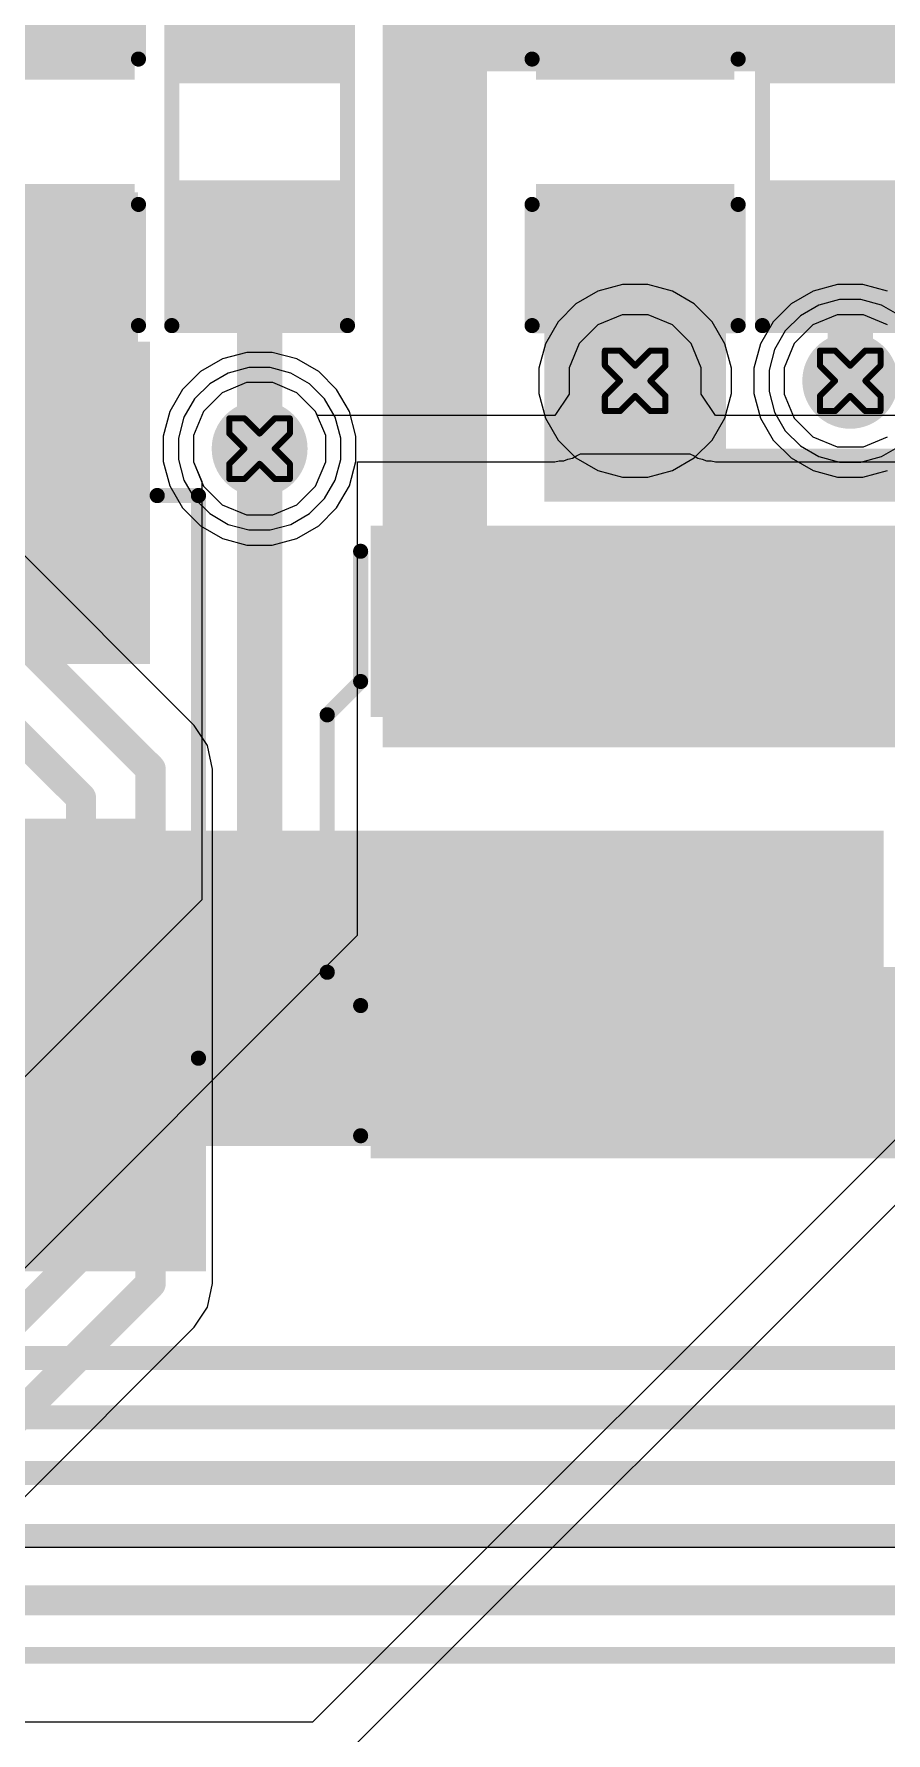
# Model space of a CAD drawing. Header units: inches. Extents: x 0 to 5379, y 0 to 5429.
# Drawn here: x 240.56 to 247.7, y 109.7 to 123.95 of the extents above; entities that cross this region are included whole.
import ezdxf

# ---------------------------------------------------------------- set-up
doc = ezdxf.new("R2010")
doc.units = ezdxf.units.IN
for name, color, linetype in [('Bottom Layer', 5, 'Continuous'), ('Bottom Solder', 6, 'Continuous'), ('Drill Drawing', 1, 'Continuous'), ('GND01', 16, 'Continuous'), ('GND02', 76, 'Continuous'), ('PWR', 156, 'Continuous'), ('SIG 01', 90, 'Continuous'), ('Top Layer', 1, 'Continuous'), ('Top Overlay', 2, 'Continuous'), ('Top Paste', 8, 'Continuous'), ('Top Solder', 216, 'Continuous'), ('Via Holes', 16, 'Continuous')]:
    doc.layers.add(name, color=color, linetype=linetype)

# ---------------------------------------------------------------- blocks, each defined once
blk = doc.blocks.new('R___0805_404')
at = {"layer": 'Top Layer'}
for points in [[(-1.524, 0.635), (-0.508, 0.635), (-0.508, -0.635), (-1.524, -0.635)], [(0.508, 0.635), (1.524, 0.635), (1.524, -0.635), (0.508, -0.635)]]:
    blk.add_hatch(color=1, dxfattribs=at).paths.add_polyline_path(points)
at = {"layer": 'Top Paste'}
for points in [[(-1.524, 0.635), (-0.508, 0.635), (-0.508, -0.635), (-1.524, -0.635)], [(0.508, 0.635), (1.524, 0.635), (1.524, -0.635), (0.508, -0.635)]]:
    blk.add_hatch(color=8, dxfattribs=at).paths.add_polyline_path(points)
at = {"layer": 'Top Solder'}
for points in [[(-1.6256, 0.7366), (-0.4064, 0.7366), (-0.4064, -0.7366), (-1.6256, -0.7366)], [(0.4064, 0.7366), (1.6256, 0.7366), (1.6256, -0.7366), (0.4064, -0.7366)]]:
    blk.add_hatch(color=216, dxfattribs=at).paths.add_polyline_path(points)
at = {"layer": 'Top Overlay'}
for points in [[(-1.6256, -0.7366, 0.127, 0.127, 0), (-1.6256, 0.7366, 0.127, 0.127, 0)], [(1.6256, 0.7366, 0.127, 0.127, 0), (-1.6256, 0.7366, 0.127, 0.127, 0)], [(1.6256, -0.7366, 0.127, 0.127, 0), (1.6256, 0.7366, 0.127, 0.127, 0)], [(1.6256, -0.7366, 0.127, 0.127, 0), (-1.6256, -0.7366, 0.127, 0.127, 0)]]:
    blk.add_lwpolyline(points, format="xyseb", dxfattribs=at)
for points in [[(-1.65735, 0.7366, 0.0635, 0.0635, 1), (-1.59385, 0.7366, 0.0635, 0.0635, 1)], [(-1.65735, 0.7366, 0.0635, 0.0635, 1), (-1.59385, 0.7366, 0.0635, 0.0635, 1)], [(1.59385, 0.7366, 0.0635, 0.0635, 1), (1.65735, 0.7366, 0.0635, 0.0635, 1)], [(1.59385, 0.7366, 0.0635, 0.0635, 1), (1.65735, 0.7366, 0.0635, 0.0635, 1)], [(-1.65735, -0.7366, 0.0635, 0.0635, 1), (-1.59385, -0.7366, 0.0635, 0.0635, 1)], [(-1.65735, -0.7366, 0.0635, 0.0635, 1), (-1.59385, -0.7366, 0.0635, 0.0635, 1)], [(1.59385, -0.7366, 0.0635, 0.0635, 1), (1.65735, -0.7366, 0.0635, 0.0635, 1)], [(1.59385, -0.7366, 0.0635, 0.0635, 1), (1.65735, -0.7366, 0.0635, 0.0635, 1)]]:
    blk.add_lwpolyline(points, format="xyseb", close=True, dxfattribs=at)
blk = doc.blocks.new('R___0805_467')
at = {"layer": 'Top Layer'}
for points in [[(-1.524, 0.635), (-0.508, 0.635), (-0.508, -0.635), (-1.524, -0.635)], [(0.508, 0.635), (1.524, 0.635), (1.524, -0.635), (0.508, -0.635)]]:
    blk.add_hatch(color=1, dxfattribs=at).paths.add_polyline_path(points)
at = {"layer": 'Top Paste'}
for points in [[(-1.524, 0.635), (-0.508, 0.635), (-0.508, -0.635), (-1.524, -0.635)], [(0.508, 0.635), (1.524, 0.635), (1.524, -0.635), (0.508, -0.635)]]:
    blk.add_hatch(color=8, dxfattribs=at).paths.add_polyline_path(points)
at = {"layer": 'Top Solder'}
for points in [[(-1.6256, 0.7366), (-0.4064, 0.7366), (-0.4064, -0.7366), (-1.6256, -0.7366)], [(0.4064, 0.7366), (1.6256, 0.7366), (1.6256, -0.7366), (0.4064, -0.7366)]]:
    blk.add_hatch(color=216, dxfattribs=at).paths.add_polyline_path(points)
at = {"layer": 'Top Overlay'}
for points in [[(-1.6256, -0.7366, 0.127, 0.127, 0), (-1.6256, 0.7366, 0.127, 0.127, 0)], [(1.6256, 0.7366, 0.127, 0.127, 0), (-1.6256, 0.7366, 0.127, 0.127, 0)], [(1.6256, -0.7366, 0.127, 0.127, 0), (1.6256, 0.7366, 0.127, 0.127, 0)], [(1.6256, -0.7366, 0.127, 0.127, 0), (-1.6256, -0.7366, 0.127, 0.127, 0)]]:
    blk.add_lwpolyline(points, format="xyseb", dxfattribs=at)
for points in [[(-1.65735, 0.7366, 0.0635, 0.0635, 1), (-1.59385, 0.7366, 0.0635, 0.0635, 1)], [(-1.65735, 0.7366, 0.0635, 0.0635, 1), (-1.59385, 0.7366, 0.0635, 0.0635, 1)], [(1.59385, 0.7366, 0.0635, 0.0635, 1), (1.65735, 0.7366, 0.0635, 0.0635, 1)], [(1.59385, 0.7366, 0.0635, 0.0635, 1), (1.65735, 0.7366, 0.0635, 0.0635, 1)], [(-1.65735, -0.7366, 0.0635, 0.0635, 1), (-1.59385, -0.7366, 0.0635, 0.0635, 1)], [(-1.65735, -0.7366, 0.0635, 0.0635, 1), (-1.59385, -0.7366, 0.0635, 0.0635, 1)], [(1.59385, -0.7366, 0.0635, 0.0635, 1), (1.65735, -0.7366, 0.0635, 0.0635, 1)], [(1.59385, -0.7366, 0.0635, 0.0635, 1), (1.65735, -0.7366, 0.0635, 0.0635, 1)]]:
    blk.add_lwpolyline(points, format="xyseb", close=True, dxfattribs=at)
blk = doc.blocks.new('FNR5040S180MT_788')
at = {"layer": 'Top Layer'}
for points in [[(-2.55, 2.049), (-1.15, 2.049), (-1.15, -2.151), (-2.55, -2.151)], [(1.15, 2.049), (2.55, 2.049), (2.55, -2.151), (1.15, -2.151)]]:
    blk.add_hatch(color=1, dxfattribs=at).paths.add_polyline_path(points)
at = {"layer": 'Top Paste'}
for points in [[(-2.55, 2.049), (-1.15, 2.049), (-1.15, -2.151), (-2.55, -2.151)], [(1.15, 2.049), (2.55, 2.049), (2.55, -2.151), (1.15, -2.151)]]:
    blk.add_hatch(color=8, dxfattribs=at).paths.add_polyline_path(points)
at = {"layer": 'Top Solder'}
for points in [[(-2.652, 2.151), (-1.048, 2.151), (-1.048, -2.252), (-2.652, -2.252)], [(1.048, 2.151), (2.652, 2.151), (2.652, -2.252), (1.048, -2.252)]]:
    blk.add_hatch(color=216, dxfattribs=at).paths.add_polyline_path(points)
at = {"layer": 'Top Overlay'}
for points in [[(-1.092, 2.515, 0.127, 0.127, 0), (-1.372, 2.235, 0.127, 0.127, 0)], [(-1.092, 2.515, 0.127, 0.127, 0), (1.067, 2.515, 0.127, 0.127, 0)], [(1.067, 2.515, 0.127, 0.127, 0), (1.346, 2.235, 0.127, 0.127, 0)], [(-2.464, 2.235, 0.127, 0.127, 0), (-1.372, 2.235, 0.127, 0.127, 0)], [(1.346, 2.235, 0.127, 0.127, 0), (2.438, 2.235, 0.127, 0.127, 0)], [(-2.464, -2.337, 0.127, 0.127, 0), (-1.372, -2.337, 0.127, 0.127, 0)], [(-1.372, -2.337, 0.127, 0.127, 0), (-1.092, -2.616, 0.127, 0.127, 0)], [(1.346, -2.337, 0.127, 0.127, 0), (1.067, -2.616, 0.127, 0.127, 0)], [(1.346, -2.337, 0.127, 0.127, 0), (2.438, -2.337, 0.127, 0.127, 0)], [(-1.092, -2.616, 0.127, 0.127, 0), (1.067, -2.616, 0.127, 0.127, 0)]]:
    blk.add_lwpolyline(points, format="xyseb", dxfattribs=at)
for points in [[(-1.124, 2.515, 0.0635, 0.0635, 1), (-1.06, 2.515, 0.0635, 0.0635, 1)], [(-1.124, 2.515, 0.0635, 0.0635, 1), (-1.06, 2.515, 0.0635, 0.0635, 1)], [(1.035, 2.515, 0.0635, 0.0635, 1), (1.099, 2.515, 0.0635, 0.0635, 1)], [(1.035, 2.515, 0.0635, 0.0635, 1), (1.099, 2.515, 0.0635, 0.0635, 1)], [(-2.495, 2.235, 0.0635, 0.0635, 1), (-2.432, 2.235, 0.0635, 0.0635, 1)], [(-1.403, 2.235, 0.0635, 0.0635, 1), (-1.34, 2.235, 0.0635, 0.0635, 1)], [(-1.403, 2.235, 0.0635, 0.0635, 1), (-1.34, 2.235, 0.0635, 0.0635, 1)], [(1.315, 2.235, 0.0635, 0.0635, 1), (1.378, 2.235, 0.0635, 0.0635, 1)], [(1.315, 2.235, 0.0635, 0.0635, 1), (1.378, 2.235, 0.0635, 0.0635, 1)], [(2.407, 2.235, 0.0635, 0.0635, 1), (2.47, 2.235, 0.0635, 0.0635, 1)], [(-2.495, -2.337, 0.0635, 0.0635, 1), (-2.432, -2.337, 0.0635, 0.0635, 1)], [(-1.403, -2.337, 0.0635, 0.0635, 1), (-1.34, -2.337, 0.0635, 0.0635, 1)], [(-1.403, -2.337, 0.0635, 0.0635, 1), (-1.34, -2.337, 0.0635, 0.0635, 1)], [(1.315, -2.337, 0.0635, 0.0635, 1), (1.378, -2.337, 0.0635, 0.0635, 1)], [(1.315, -2.337, 0.0635, 0.0635, 1), (1.378, -2.337, 0.0635, 0.0635, 1)], [(2.407, -2.337, 0.0635, 0.0635, 1), (2.47, -2.337, 0.0635, 0.0635, 1)], [(-1.124, -2.616, 0.0635, 0.0635, 1), (-1.06, -2.616, 0.0635, 0.0635, 1)], [(-1.124, -2.616, 0.0635, 0.0635, 1), (-1.06, -2.616, 0.0635, 0.0635, 1)], [(1.035, -2.616, 0.0635, 0.0635, 1), (1.099, -2.616, 0.0635, 0.0635, 1)], [(1.035, -2.616, 0.0635, 0.0635, 1), (1.099, -2.616, 0.0635, 0.0635, 1)]]:
    blk.add_lwpolyline(points, format="xyseb", close=True, dxfattribs=at)
blk = doc.blocks.new('SMA_876')
at = {"layer": 'Top Layer'}
for points in [[(-3.25, 0.85), (-0.75, 0.85), (-0.75, -0.85), (-3.25, -0.85)], [(0.75, 0.85), (3.25, 0.85), (3.25, -0.85), (0.75, -0.85)]]:
    blk.add_hatch(color=1, dxfattribs=at).paths.add_polyline_path(points)
at = {"layer": 'Top Overlay'}
for points in [[(-4.445, -1.422), (-3.278, -1.422), (-3.278, 1.422), (-4.445, 1.422)], [(-3.3, 0.924), (-2.596, 0.924), (-2.596, 1.422), (-3.3, 1.422)], [(-3.3, -1.422), (-2.596, -1.422), (-2.596, -0.924), (-3.3, -0.924)]]:
    blk.add_hatch(color=2, dxfattribs=at).paths.add_polyline_path(points)
at = {"layer": 'Top Paste'}
for points in [[(-3.25, 0.85), (-0.75, 0.85), (-0.75, -0.85), (-3.25, -0.85)], [(0.75, 0.85), (3.25, 0.85), (3.25, -0.85), (0.75, -0.85)]]:
    blk.add_hatch(color=8, dxfattribs=at).paths.add_polyline_path(points)
at = {"layer": 'Top Solder'}
for points in [[(-3.352, 0.952), (-0.648, 0.952), (-0.648, -0.952), (-3.352, -0.952)], [(0.648, 0.952), (3.352, 0.952), (3.352, -0.952), (0.648, -0.952)]]:
    blk.add_hatch(color=216, dxfattribs=at).paths.add_polyline_path(points)
at = {"layer": 'Top Overlay'}
for points in [[(-2.658, 1.358, 0.127, 0.127, 0), (2.061, 1.358, 0.127, 0.127, 0)], [(2.061, 1.358, 0.127, 0.127, 0), (2.061, 1.012, 0.127, 0.127, 0)], [(2.061, -1.012, 0.127, 0.127, 0), (2.061, -1.358, 0.127, 0.127, 0)], [(-2.658, -1.358, 0.127, 0.127, 0), (2.061, -1.358, 0.127, 0.127, 0)]]:
    blk.add_lwpolyline(points, format="xyseb", dxfattribs=at)
for points in [[(-2.69, 1.358, 0.0635, 0.0635, 1), (-2.626, 1.358, 0.0635, 0.0635, 1)], [(2.029, 1.358, 0.0635, 0.0635, 1), (2.093, 1.358, 0.0635, 0.0635, 1)], [(2.029, 1.358, 0.0635, 0.0635, 1), (2.093, 1.358, 0.0635, 0.0635, 1)], [(2.029, 1.012, 0.0635, 0.0635, 1), (2.093, 1.012, 0.0635, 0.0635, 1)], [(2.029, -1.012, 0.0635, 0.0635, 1), (2.093, -1.012, 0.0635, 0.0635, 1)], [(-2.69, -1.358, 0.0635, 0.0635, 1), (-2.626, -1.358, 0.0635, 0.0635, 1)], [(2.029, -1.358, 0.0635, 0.0635, 1), (2.093, -1.358, 0.0635, 0.0635, 1)], [(2.029, -1.358, 0.0635, 0.0635, 1), (2.093, -1.358, 0.0635, 0.0635, 1)]]:
    blk.add_lwpolyline(points, format="xyseb", close=True, dxfattribs=at)
blk = doc.blocks.new('C___0805_997')
at = {"layer": 'Top Layer'}
for points in [[(-1.524, 0.762), (-0.508, 0.762), (-0.508, -0.762), (-1.524, -0.762)], [(0.508, 0.762), (1.524, 0.762), (1.524, -0.762), (0.508, -0.762)]]:
    blk.add_hatch(color=1, dxfattribs=at).paths.add_polyline_path(points)
at = {"layer": 'Top Paste'}
for points in [[(-1.524, 0.762), (-0.508, 0.762), (-0.508, -0.762), (-1.524, -0.762)], [(0.508, 0.762), (1.524, 0.762), (1.524, -0.762), (0.508, -0.762)]]:
    blk.add_hatch(color=8, dxfattribs=at).paths.add_polyline_path(points)
at = {"layer": 'Top Solder'}
for points in [[(-1.594, 0.832), (-0.438, 0.832), (-0.438, -0.832), (-1.594, -0.832)], [(0.438, 0.832), (1.594, 0.832), (1.594, -0.832), (0.438, -0.832)]]:
    blk.add_hatch(color=216, dxfattribs=at).paths.add_polyline_path(points)
at = {"layer": 'Top Overlay'}
for points in [[(-1.626, 0.864, 0.127, 0.127, 0), (-0.61, 0.864, 0.127, 0.127, 0)], [(-1.626, 0.864, 0.127, 0.127, 0), (-1.626, -0.864, 0.127, 0.127, 0)], [(0.61, 0.864, 0.127, 0.127, 0), (1.626, 0.864, 0.127, 0.127, 0)], [(1.626, 0.864, 0.127, 0.127, 0), (1.626, -0.864, 0.127, 0.127, 0)], [(-1.626, -0.864, 0.127, 0.127, 0), (-0.61, -0.864, 0.127, 0.127, 0)], [(0.61, -0.864, 0.127, 0.127, 0), (1.626, -0.864, 0.127, 0.127, 0)]]:
    blk.add_lwpolyline(points, format="xyseb", dxfattribs=at)
for points in [[(-1.657, 0.864, 0.0635, 0.0635, 1), (-1.594, 0.864, 0.0635, 0.0635, 1)], [(-1.657, 0.864, 0.0635, 0.0635, 1), (-1.594, 0.864, 0.0635, 0.0635, 1)], [(-0.641, 0.864, 0.0635, 0.0635, 1), (-0.578, 0.864, 0.0635, 0.0635, 1)], [(0.578, 0.864, 0.0635, 0.0635, 1), (0.641, 0.864, 0.0635, 0.0635, 1)], [(1.594, 0.864, 0.0635, 0.0635, 1), (1.657, 0.864, 0.0635, 0.0635, 1)], [(1.594, 0.864, 0.0635, 0.0635, 1), (1.657, 0.864, 0.0635, 0.0635, 1)], [(-1.657, -0.864, 0.0635, 0.0635, 1), (-1.594, -0.864, 0.0635, 0.0635, 1)], [(-1.657, -0.864, 0.0635, 0.0635, 1), (-1.594, -0.864, 0.0635, 0.0635, 1)], [(-0.641, -0.864, 0.0635, 0.0635, 1), (-0.578, -0.864, 0.0635, 0.0635, 1)], [(0.578, -0.864, 0.0635, 0.0635, 1), (0.641, -0.864, 0.0635, 0.0635, 1)], [(1.594, -0.864, 0.0635, 0.0635, 1), (1.657, -0.864, 0.0635, 0.0635, 1)], [(1.594, -0.864, 0.0635, 0.0635, 1), (1.657, -0.864, 0.0635, 0.0635, 1)]]:
    blk.add_lwpolyline(points, format="xyseb", close=True, dxfattribs=at)
blk = doc.blocks.new('C___0805_998')
at = {"layer": 'Top Layer'}
for points in [[(-1.524, 0.762), (-0.508, 0.762), (-0.508, -0.762), (-1.524, -0.762)], [(0.508, 0.762), (1.524, 0.762), (1.524, -0.762), (0.508, -0.762)]]:
    blk.add_hatch(color=1, dxfattribs=at).paths.add_polyline_path(points)
at = {"layer": 'Top Paste'}
for points in [[(-1.524, 0.762), (-0.508, 0.762), (-0.508, -0.762), (-1.524, -0.762)], [(0.508, 0.762), (1.524, 0.762), (1.524, -0.762), (0.508, -0.762)]]:
    blk.add_hatch(color=8, dxfattribs=at).paths.add_polyline_path(points)
at = {"layer": 'Top Solder'}
for points in [[(-1.594, 0.832), (-0.438, 0.832), (-0.438, -0.832), (-1.594, -0.832)], [(0.438, 0.832), (1.594, 0.832), (1.594, -0.832), (0.438, -0.832)]]:
    blk.add_hatch(color=216, dxfattribs=at).paths.add_polyline_path(points)
at = {"layer": 'Top Overlay'}
for points in [[(-1.626, 0.864, 0.127, 0.127, 0), (-0.61, 0.864, 0.127, 0.127, 0)], [(-1.626, 0.864, 0.127, 0.127, 0), (-1.626, -0.864, 0.127, 0.127, 0)], [(0.61, 0.864, 0.127, 0.127, 0), (1.626, 0.864, 0.127, 0.127, 0)], [(1.626, 0.864, 0.127, 0.127, 0), (1.626, -0.864, 0.127, 0.127, 0)], [(-1.626, -0.864, 0.127, 0.127, 0), (-0.61, -0.864, 0.127, 0.127, 0)], [(0.61, -0.864, 0.127, 0.127, 0), (1.626, -0.864, 0.127, 0.127, 0)]]:
    blk.add_lwpolyline(points, format="xyseb", dxfattribs=at)
for points in [[(-1.657, 0.864, 0.0635, 0.0635, 1), (-1.594, 0.864, 0.0635, 0.0635, 1)], [(-1.657, 0.864, 0.0635, 0.0635, 1), (-1.594, 0.864, 0.0635, 0.0635, 1)], [(-0.641, 0.864, 0.0635, 0.0635, 1), (-0.578, 0.864, 0.0635, 0.0635, 1)], [(0.578, 0.864, 0.0635, 0.0635, 1), (0.641, 0.864, 0.0635, 0.0635, 1)], [(1.594, 0.864, 0.0635, 0.0635, 1), (1.657, 0.864, 0.0635, 0.0635, 1)], [(1.594, 0.864, 0.0635, 0.0635, 1), (1.657, 0.864, 0.0635, 0.0635, 1)], [(-1.657, -0.864, 0.0635, 0.0635, 1), (-1.594, -0.864, 0.0635, 0.0635, 1)], [(-1.657, -0.864, 0.0635, 0.0635, 1), (-1.594, -0.864, 0.0635, 0.0635, 1)], [(-0.641, -0.864, 0.0635, 0.0635, 1), (-0.578, -0.864, 0.0635, 0.0635, 1)], [(0.578, -0.864, 0.0635, 0.0635, 1), (0.641, -0.864, 0.0635, 0.0635, 1)], [(1.594, -0.864, 0.0635, 0.0635, 1), (1.657, -0.864, 0.0635, 0.0635, 1)], [(1.594, -0.864, 0.0635, 0.0635, 1), (1.657, -0.864, 0.0635, 0.0635, 1)]]:
    blk.add_lwpolyline(points, format="xyseb", close=True, dxfattribs=at)

msp = doc.modelspace()

# ---------------------------------------------------------------- hatches: boundary and pattern name
at = {"layer": 'Bottom Layer'}
h = msp.add_hatch(color=5, dxfattribs=at)
edge = h.paths.add_edge_path()
edge.add_arc((245.598, 121.042), 0.3, 0, 360)
h = msp.add_hatch(color=5, dxfattribs=at)
edge = h.paths.add_edge_path()
edge.add_arc((247.402, 121.042), 0.3, 0, 360)
h = msp.add_hatch(color=5, dxfattribs=at)
edge = h.paths.add_edge_path()
edge.add_arc((242.449, 120.473), 0.3, 0, 360)
at = {"layer": 'Bottom Solder'}
h = msp.add_hatch(color=6, dxfattribs=at)
edge = h.paths.add_edge_path()
edge.add_arc((245.598, 121.042), 0.402, 0, 360)
h = msp.add_hatch(color=6, dxfattribs=at)
edge = h.paths.add_edge_path()
edge.add_arc((247.402, 121.042), 0.402, 0, 360)
h = msp.add_hatch(color=6, dxfattribs=at)
edge = h.paths.add_edge_path()
edge.add_arc((242.449, 120.473), 0.402, 0, 360)
at = {"layer": 'GND01'}
h = msp.add_hatch(color=16, dxfattribs=at)
edge = h.paths.add_edge_path()
edge.add_arc((245.598, 121.042), 0.3, 0, 360)
h = msp.add_hatch(color=16, dxfattribs=at)
edge = h.paths.add_edge_path()
edge.add_arc((247.402, 121.042), 0.3, 0, 360)
h = msp.add_hatch(color=16, dxfattribs=at)
edge = h.paths.add_edge_path()
edge.add_arc((242.449, 120.473), 0.3, 0, 360)
at = {"layer": 'GND02'}
h = msp.add_hatch(color=76, dxfattribs=at)
edge = h.paths.add_edge_path()
edge.add_arc((245.598, 121.042), 0.3, 0, 360)
h = msp.add_hatch(color=76, dxfattribs=at)
edge = h.paths.add_edge_path()
edge.add_arc((247.402, 121.042), 0.3, 0, 360)
h = msp.add_hatch(color=76, dxfattribs=at)
edge = h.paths.add_edge_path()
edge.add_arc((242.449, 120.473), 0.3, 0, 360)
at = {"layer": 'PWR'}
h = msp.add_hatch(color=156, dxfattribs=at)
edge = h.paths.add_edge_path()
edge.add_arc((245.598, 121.042), 0.3, 0, 360)
h = msp.add_hatch(color=156, dxfattribs=at)
edge = h.paths.add_edge_path()
edge.add_arc((247.402, 121.042), 0.3, 0, 360)
h = msp.add_hatch(color=156, dxfattribs=at)
edge = h.paths.add_edge_path()
edge.add_arc((242.449, 120.473), 0.3, 0, 360)
at = {"layer": 'SIG 01'}
h = msp.add_hatch(color=90, dxfattribs=at)
edge = h.paths.add_edge_path()
edge.add_arc((245.598, 121.042), 0.3, 0, 360)
h = msp.add_hatch(color=90, dxfattribs=at)
edge = h.paths.add_edge_path()
edge.add_arc((247.402, 121.042), 0.3, 0, 360)
h = msp.add_hatch(color=90, dxfattribs=at)
edge = h.paths.add_edge_path()
edge.add_arc((242.449, 120.473), 0.3, 0, 360)
at = {"layer": 'Top Layer'}
for points in [[(248.037, 124.655), (243.482, 124.655), (243.482, 123.639), (248.037, 123.639)], [(244.355, 124.655), (243.482, 124.655), (243.482, 117.968), (244.355, 117.968)], [(238.71, 118.769), (241.428, 118.769), (241.428, 122.623), (238.71, 122.623)], [(244.836, 120.029), (246.36, 120.029), (246.36, 122.623), (244.836, 122.623)], [(244.836, 120.029), (249.319, 120.029), (249.319, 120.472), (244.836, 120.472)], [(249.13, 119.724), (243.482, 119.724), (243.482, 117.968), (249.13, 117.968)], [(247.682, 117.269), (238.322, 117.269), (238.322, 114.624), (247.682, 114.624)]]:
    msp.add_hatch(color=1, dxfattribs=at).paths.add_polyline_path(points)
h = msp.add_hatch(color=1, dxfattribs=at)
edge = h.paths.add_edge_path()
edge.add_arc((245.598, 121.042), 0.3, 0, 360)
h = msp.add_hatch(color=1, dxfattribs=at)
edge = h.paths.add_edge_path()
edge.add_arc((247.402, 121.042), 0.3, 0, 360)
h = msp.add_hatch(color=1, dxfattribs=at)
edge = h.paths.add_edge_path()
edge.add_arc((242.449, 120.473), 0.3, 0, 360)
at = {"layer": 'Top Solder'}
h = msp.add_hatch(color=216, dxfattribs=at)
edge = h.paths.add_edge_path()
edge.add_arc((245.598, 121.042), 0.402, 0, 360)
h = msp.add_hatch(color=216, dxfattribs=at)
edge = h.paths.add_edge_path()
edge.add_arc((247.402, 121.042), 0.402, 0, 360)
h = msp.add_hatch(color=216, dxfattribs=at)
edge = h.paths.add_edge_path()
edge.add_arc((242.449, 120.473), 0.402, 0, 360)
at = {"layer": 'Via Holes'}
h = msp.add_hatch(color=7, dxfattribs=at)
edge = h.paths.add_edge_path()
edge.add_arc((245.598, 121.042), 0.15, 0, 360)
h = msp.add_hatch(color=7, dxfattribs=at)
edge = h.paths.add_edge_path()
edge.add_arc((247.402, 121.042), 0.15, 0, 360)
h = msp.add_hatch(color=7, dxfattribs=at)
edge = h.paths.add_edge_path()
edge.add_arc((242.449, 120.473), 0.15, 0, 360)

# ---------------------------------------------------------------- linework, layer by layer
at = {"layer": 'Bottom Layer'}
for p, q in [((245.492, 121.85), (245.286, 121.795)), ((245.705, 121.85), (245.492, 121.85)), ((245.91, 121.795), (245.705, 121.85)), ((247.295, 121.85), (247.09, 121.795)), ((247.508, 121.85), (247.295, 121.85)), ((247.714, 121.795), (247.508, 121.85)), ((245.286, 121.795), (245.102, 121.688)), ((246.094, 121.688), (245.91, 121.795)), ((247.09, 121.795), (246.906, 121.688)), ((245.102, 121.688), (244.952, 121.538)), ((246.245, 121.538), (246.094, 121.688)), ((246.906, 121.688), (246.755, 121.538)), ((244.952, 121.538), (244.845, 121.353)), ((246.351, 121.353), (246.245, 121.538)), ((246.755, 121.538), (246.649, 121.353)), ((242.342, 121.281), (242.137, 121.226)), ((242.555, 121.281), (242.342, 121.281)), ((242.761, 121.226), (242.555, 121.281)), ((244.845, 121.353), (244.79, 121.148)), ((246.406, 121.148), (246.351, 121.353)), ((246.649, 121.353), (246.594, 121.148)), ((242.137, 121.226), (241.953, 121.119)), ((242.945, 121.119), (242.761, 121.226)), ((244.79, 121.148), (244.79, 120.935)), ((246.406, 120.935), (246.406, 121.148)), ((246.594, 121.148), (246.594, 120.935)), ((241.953, 121.119), (241.802, 120.969)), ((243.095, 120.969), (242.945, 121.119)), ((241.802, 120.969), (241.696, 120.785)), ((243.202, 120.785), (243.095, 120.969)), ((244.79, 120.935), (244.845, 120.73)), ((246.351, 120.73), (246.406, 120.935)), ((246.594, 120.935), (246.649, 120.73)), ((241.696, 120.785), (241.641, 120.579)), ((243.257, 120.579), (243.202, 120.785)), ((244.845, 120.73), (244.952, 120.545)), ((246.245, 120.545), (246.351, 120.73)), ((246.649, 120.73), (246.755, 120.545)), ((241.641, 120.579), (241.641, 120.366)), ((243.257, 120.366), (243.257, 120.579)), ((244.952, 120.545), (245.102, 120.395)), ((246.094, 120.395), (246.245, 120.545)), ((246.755, 120.545), (246.906, 120.395)), ((241.641, 120.366), (241.696, 120.161)), ((243.202, 120.161), (243.257, 120.366)), ((245.102, 120.395), (245.286, 120.289)), ((245.286, 120.289), (245.492, 120.234)), ((245.705, 120.234), (245.91, 120.289)), ((245.91, 120.289), (246.094, 120.395)), ((246.906, 120.395), (247.09, 120.289)), ((247.09, 120.289), (247.295, 120.234)), ((247.508, 120.234), (247.714, 120.289)), ((241.696, 120.161), (241.802, 119.977)), ((243.095, 119.977), (243.202, 120.161)), ((245.492, 120.234), (245.705, 120.234)), ((247.295, 120.234), (247.508, 120.234)), ((241.802, 119.977), (241.953, 119.826)), ((242.945, 119.826), (243.095, 119.977)), ((241.953, 119.826), (242.137, 119.72)), ((242.137, 119.72), (242.342, 119.665)), ((242.555, 119.665), (242.761, 119.72)), ((242.761, 119.72), (242.945, 119.826)), ((242.342, 119.665), (242.555, 119.665))]:
    msp.add_line(p, q, dxfattribs=at)
at = {"layer": 'Drill Drawing'}
for points in [[(245.344, 121.169, 0.0508, 0.0508, 0), (245.344, 121.296, 0.0508, 0.0508, 0)], [(245.344, 121.296, 0.0508, 0.0508, 0), (245.471, 121.296, 0.0508, 0.0508, 0)], [(245.471, 121.296, 0.0508, 0.0508, 0), (245.598, 121.169, 0.0508, 0.0508, 0)], [(245.598, 121.169, 0.0508, 0.0508, 0), (245.725, 121.296, 0.0508, 0.0508, 0)], [(245.725, 121.296, 0.0508, 0.0508, 0), (245.852, 121.296, 0.0508, 0.0508, 0)], [(245.852, 121.169, 0.0508, 0.0508, 0), (245.852, 121.296, 0.0508, 0.0508, 0)], [(247.148, 121.169, 0.0508, 0.0508, 0), (247.148, 121.296, 0.0508, 0.0508, 0)], [(247.148, 121.296, 0.0508, 0.0508, 0), (247.275, 121.296, 0.0508, 0.0508, 0)], [(247.275, 121.296, 0.0508, 0.0508, 0), (247.402, 121.169, 0.0508, 0.0508, 0)], [(247.402, 121.169, 0.0508, 0.0508, 0), (247.529, 121.296, 0.0508, 0.0508, 0)], [(247.529, 121.296, 0.0508, 0.0508, 0), (247.656, 121.296, 0.0508, 0.0508, 0)], [(247.656, 121.169, 0.0508, 0.0508, 0), (247.656, 121.296, 0.0508, 0.0508, 0)], [(245.344, 121.169, 0.0508, 0.0508, 0), (245.471, 121.042, 0.0508, 0.0508, 0)], [(245.725, 121.042, 0.0508, 0.0508, 0), (245.852, 121.169, 0.0508, 0.0508, 0)], [(247.148, 121.169, 0.0508, 0.0508, 0), (247.275, 121.042, 0.0508, 0.0508, 0)], [(247.529, 121.042, 0.0508, 0.0508, 0), (247.656, 121.169, 0.0508, 0.0508, 0)], [(245.344, 120.915, 0.0508, 0.0508, 0), (245.471, 121.042, 0.0508, 0.0508, 0)], [(245.725, 121.042, 0.0508, 0.0508, 0), (245.852, 120.915, 0.0508, 0.0508, 0)], [(247.148, 120.915, 0.0508, 0.0508, 0), (247.275, 121.042, 0.0508, 0.0508, 0)], [(247.529, 121.042, 0.0508, 0.0508, 0), (247.656, 120.915, 0.0508, 0.0508, 0)], [(245.344, 120.788, 0.0508, 0.0508, 0), (245.344, 120.915, 0.0508, 0.0508, 0)], [(245.471, 120.788, 0.0508, 0.0508, 0), (245.598, 120.915, 0.0508, 0.0508, 0)], [(245.598, 120.915, 0.0508, 0.0508, 0), (245.725, 120.788, 0.0508, 0.0508, 0)], [(245.852, 120.788, 0.0508, 0.0508, 0), (245.852, 120.915, 0.0508, 0.0508, 0)], [(247.148, 120.788, 0.0508, 0.0508, 0), (247.148, 120.915, 0.0508, 0.0508, 0)], [(247.275, 120.788, 0.0508, 0.0508, 0), (247.402, 120.915, 0.0508, 0.0508, 0)], [(247.402, 120.915, 0.0508, 0.0508, 0), (247.529, 120.788, 0.0508, 0.0508, 0)], [(247.656, 120.788, 0.0508, 0.0508, 0), (247.656, 120.915, 0.0508, 0.0508, 0)], [(242.195, 120.6, 0.0508, 0.0508, 0), (242.195, 120.727, 0.0508, 0.0508, 0)], [(242.195, 120.727, 0.0508, 0.0508, 0), (242.322, 120.727, 0.0508, 0.0508, 0)], [(242.322, 120.727, 0.0508, 0.0508, 0), (242.449, 120.6, 0.0508, 0.0508, 0)], [(242.449, 120.6, 0.0508, 0.0508, 0), (242.576, 120.727, 0.0508, 0.0508, 0)], [(242.576, 120.727, 0.0508, 0.0508, 0), (242.703, 120.727, 0.0508, 0.0508, 0)], [(242.703, 120.6, 0.0508, 0.0508, 0), (242.703, 120.727, 0.0508, 0.0508, 0)], [(245.344, 120.788, 0.0508, 0.0508, 0), (245.471, 120.788, 0.0508, 0.0508, 0)], [(245.725, 120.788, 0.0508, 0.0508, 0), (245.852, 120.788, 0.0508, 0.0508, 0)], [(247.148, 120.788, 0.0508, 0.0508, 0), (247.275, 120.788, 0.0508, 0.0508, 0)], [(247.529, 120.788, 0.0508, 0.0508, 0), (247.656, 120.788, 0.0508, 0.0508, 0)], [(242.195, 120.6, 0.0508, 0.0508, 0), (242.322, 120.473, 0.0508, 0.0508, 0)], [(242.576, 120.473, 0.0508, 0.0508, 0), (242.703, 120.6, 0.0508, 0.0508, 0)], [(242.195, 120.346, 0.0508, 0.0508, 0), (242.322, 120.473, 0.0508, 0.0508, 0)], [(242.576, 120.473, 0.0508, 0.0508, 0), (242.703, 120.346, 0.0508, 0.0508, 0)], [(242.195, 120.219, 0.0508, 0.0508, 0), (242.195, 120.346, 0.0508, 0.0508, 0)], [(242.322, 120.219, 0.0508, 0.0508, 0), (242.449, 120.346, 0.0508, 0.0508, 0)], [(242.449, 120.346, 0.0508, 0.0508, 0), (242.576, 120.219, 0.0508, 0.0508, 0)], [(242.703, 120.219, 0.0508, 0.0508, 0), (242.703, 120.346, 0.0508, 0.0508, 0)], [(242.195, 120.219, 0.0508, 0.0508, 0), (242.322, 120.219, 0.0508, 0.0508, 0)], [(242.576, 120.219, 0.0508, 0.0508, 0), (242.703, 120.219, 0.0508, 0.0508, 0)]]:
    msp.add_lwpolyline(points, format="xyseb", dxfattribs=at)
for points in [[(245.332, 121.296, 0.0254, 0.0254, 1), (245.357, 121.296, 0.0254, 0.0254, 1)], [(245.332, 121.296, 0.0254, 0.0254, 1), (245.357, 121.296, 0.0254, 0.0254, 1)], [(245.459, 121.296, 0.0254, 0.0254, 1), (245.484, 121.296, 0.0254, 0.0254, 1)], [(245.459, 121.296, 0.0254, 0.0254, 1), (245.484, 121.296, 0.0254, 0.0254, 1)], [(245.713, 121.296, 0.0254, 0.0254, 1), (245.738, 121.296, 0.0254, 0.0254, 1)], [(245.713, 121.296, 0.0254, 0.0254, 1), (245.738, 121.296, 0.0254, 0.0254, 1)], [(245.84, 121.296, 0.0254, 0.0254, 1), (245.865, 121.296, 0.0254, 0.0254, 1)], [(245.84, 121.296, 0.0254, 0.0254, 1), (245.865, 121.296, 0.0254, 0.0254, 1)], [(247.135, 121.296, 0.0254, 0.0254, 1), (247.16, 121.296, 0.0254, 0.0254, 1)], [(247.135, 121.296, 0.0254, 0.0254, 1), (247.16, 121.296, 0.0254, 0.0254, 1)], [(247.262, 121.296, 0.0254, 0.0254, 1), (247.287, 121.296, 0.0254, 0.0254, 1)], [(247.262, 121.296, 0.0254, 0.0254, 1), (247.287, 121.296, 0.0254, 0.0254, 1)], [(247.516, 121.296, 0.0254, 0.0254, 1), (247.541, 121.296, 0.0254, 0.0254, 1)], [(247.516, 121.296, 0.0254, 0.0254, 1), (247.541, 121.296, 0.0254, 0.0254, 1)], [(247.643, 121.296, 0.0254, 0.0254, 1), (247.668, 121.296, 0.0254, 0.0254, 1)], [(247.643, 121.296, 0.0254, 0.0254, 1), (247.668, 121.296, 0.0254, 0.0254, 1)], [(245.332, 121.169, 0.0254, 0.0254, 1), (245.357, 121.169, 0.0254, 0.0254, 1)], [(245.332, 121.169, 0.0254, 0.0254, 1), (245.357, 121.169, 0.0254, 0.0254, 1)], [(245.586, 121.169, 0.0254, 0.0254, 1), (245.611, 121.169, 0.0254, 0.0254, 1)], [(245.586, 121.169, 0.0254, 0.0254, 1), (245.611, 121.169, 0.0254, 0.0254, 1)], [(245.84, 121.169, 0.0254, 0.0254, 1), (245.865, 121.169, 0.0254, 0.0254, 1)], [(245.84, 121.169, 0.0254, 0.0254, 1), (245.865, 121.169, 0.0254, 0.0254, 1)], [(247.135, 121.169, 0.0254, 0.0254, 1), (247.16, 121.169, 0.0254, 0.0254, 1)], [(247.135, 121.169, 0.0254, 0.0254, 1), (247.16, 121.169, 0.0254, 0.0254, 1)], [(247.389, 121.169, 0.0254, 0.0254, 1), (247.414, 121.169, 0.0254, 0.0254, 1)], [(247.389, 121.169, 0.0254, 0.0254, 1), (247.414, 121.169, 0.0254, 0.0254, 1)], [(247.643, 121.169, 0.0254, 0.0254, 1), (247.668, 121.169, 0.0254, 0.0254, 1)], [(247.643, 121.169, 0.0254, 0.0254, 1), (247.668, 121.169, 0.0254, 0.0254, 1)], [(245.459, 121.042, 0.0254, 0.0254, 1), (245.484, 121.042, 0.0254, 0.0254, 1)], [(245.459, 121.042, 0.0254, 0.0254, 1), (245.484, 121.042, 0.0254, 0.0254, 1)], [(245.713, 121.042, 0.0254, 0.0254, 1), (245.738, 121.042, 0.0254, 0.0254, 1)], [(245.713, 121.042, 0.0254, 0.0254, 1), (245.738, 121.042, 0.0254, 0.0254, 1)], [(247.262, 121.042, 0.0254, 0.0254, 1), (247.287, 121.042, 0.0254, 0.0254, 1)], [(247.262, 121.042, 0.0254, 0.0254, 1), (247.287, 121.042, 0.0254, 0.0254, 1)], [(247.516, 121.042, 0.0254, 0.0254, 1), (247.541, 121.042, 0.0254, 0.0254, 1)], [(247.516, 121.042, 0.0254, 0.0254, 1), (247.541, 121.042, 0.0254, 0.0254, 1)], [(245.332, 120.915, 0.0254, 0.0254, 1), (245.357, 120.915, 0.0254, 0.0254, 1)], [(245.332, 120.915, 0.0254, 0.0254, 1), (245.357, 120.915, 0.0254, 0.0254, 1)], [(245.586, 120.915, 0.0254, 0.0254, 1), (245.611, 120.915, 0.0254, 0.0254, 1)], [(245.586, 120.915, 0.0254, 0.0254, 1), (245.611, 120.915, 0.0254, 0.0254, 1)], [(245.84, 120.915, 0.0254, 0.0254, 1), (245.865, 120.915, 0.0254, 0.0254, 1)], [(245.84, 120.915, 0.0254, 0.0254, 1), (245.865, 120.915, 0.0254, 0.0254, 1)], [(247.135, 120.915, 0.0254, 0.0254, 1), (247.16, 120.915, 0.0254, 0.0254, 1)], [(247.135, 120.915, 0.0254, 0.0254, 1), (247.16, 120.915, 0.0254, 0.0254, 1)], [(247.389, 120.915, 0.0254, 0.0254, 1), (247.414, 120.915, 0.0254, 0.0254, 1)], [(247.389, 120.915, 0.0254, 0.0254, 1), (247.414, 120.915, 0.0254, 0.0254, 1)], [(247.643, 120.915, 0.0254, 0.0254, 1), (247.668, 120.915, 0.0254, 0.0254, 1)], [(247.643, 120.915, 0.0254, 0.0254, 1), (247.668, 120.915, 0.0254, 0.0254, 1)], [(242.182, 120.727, 0.0254, 0.0254, 1), (242.207, 120.727, 0.0254, 0.0254, 1)], [(242.182, 120.727, 0.0254, 0.0254, 1), (242.207, 120.727, 0.0254, 0.0254, 1)], [(242.309, 120.727, 0.0254, 0.0254, 1), (242.334, 120.727, 0.0254, 0.0254, 1)], [(242.309, 120.727, 0.0254, 0.0254, 1), (242.334, 120.727, 0.0254, 0.0254, 1)], [(242.563, 120.727, 0.0254, 0.0254, 1), (242.588, 120.727, 0.0254, 0.0254, 1)], [(242.563, 120.727, 0.0254, 0.0254, 1), (242.588, 120.727, 0.0254, 0.0254, 1)], [(242.69, 120.727, 0.0254, 0.0254, 1), (242.715, 120.727, 0.0254, 0.0254, 1)], [(242.69, 120.727, 0.0254, 0.0254, 1), (242.715, 120.727, 0.0254, 0.0254, 1)], [(245.332, 120.788, 0.0254, 0.0254, 1), (245.357, 120.788, 0.0254, 0.0254, 1)], [(245.332, 120.788, 0.0254, 0.0254, 1), (245.357, 120.788, 0.0254, 0.0254, 1)], [(245.459, 120.788, 0.0254, 0.0254, 1), (245.484, 120.788, 0.0254, 0.0254, 1)], [(245.459, 120.788, 0.0254, 0.0254, 1), (245.484, 120.788, 0.0254, 0.0254, 1)], [(245.713, 120.788, 0.0254, 0.0254, 1), (245.738, 120.788, 0.0254, 0.0254, 1)], [(245.713, 120.788, 0.0254, 0.0254, 1), (245.738, 120.788, 0.0254, 0.0254, 1)], [(245.84, 120.788, 0.0254, 0.0254, 1), (245.865, 120.788, 0.0254, 0.0254, 1)], [(245.84, 120.788, 0.0254, 0.0254, 1), (245.865, 120.788, 0.0254, 0.0254, 1)], [(247.135, 120.788, 0.0254, 0.0254, 1), (247.16, 120.788, 0.0254, 0.0254, 1)], [(247.135, 120.788, 0.0254, 0.0254, 1), (247.16, 120.788, 0.0254, 0.0254, 1)], [(247.262, 120.788, 0.0254, 0.0254, 1), (247.287, 120.788, 0.0254, 0.0254, 1)], [(247.262, 120.788, 0.0254, 0.0254, 1), (247.287, 120.788, 0.0254, 0.0254, 1)], [(247.516, 120.788, 0.0254, 0.0254, 1), (247.541, 120.788, 0.0254, 0.0254, 1)], [(247.516, 120.788, 0.0254, 0.0254, 1), (247.541, 120.788, 0.0254, 0.0254, 1)], [(247.643, 120.788, 0.0254, 0.0254, 1), (247.668, 120.788, 0.0254, 0.0254, 1)], [(247.643, 120.788, 0.0254, 0.0254, 1), (247.668, 120.788, 0.0254, 0.0254, 1)], [(242.182, 120.6, 0.0254, 0.0254, 1), (242.207, 120.6, 0.0254, 0.0254, 1)], [(242.182, 120.6, 0.0254, 0.0254, 1), (242.207, 120.6, 0.0254, 0.0254, 1)], [(242.436, 120.6, 0.0254, 0.0254, 1), (242.461, 120.6, 0.0254, 0.0254, 1)], [(242.436, 120.6, 0.0254, 0.0254, 1), (242.461, 120.6, 0.0254, 0.0254, 1)], [(242.69, 120.6, 0.0254, 0.0254, 1), (242.715, 120.6, 0.0254, 0.0254, 1)], [(242.69, 120.6, 0.0254, 0.0254, 1), (242.715, 120.6, 0.0254, 0.0254, 1)], [(242.309, 120.473, 0.0254, 0.0254, 1), (242.334, 120.473, 0.0254, 0.0254, 1)], [(242.309, 120.473, 0.0254, 0.0254, 1), (242.334, 120.473, 0.0254, 0.0254, 1)], [(242.563, 120.473, 0.0254, 0.0254, 1), (242.588, 120.473, 0.0254, 0.0254, 1)], [(242.563, 120.473, 0.0254, 0.0254, 1), (242.588, 120.473, 0.0254, 0.0254, 1)], [(242.182, 120.346, 0.0254, 0.0254, 1), (242.207, 120.346, 0.0254, 0.0254, 1)], [(242.182, 120.346, 0.0254, 0.0254, 1), (242.207, 120.346, 0.0254, 0.0254, 1)], [(242.436, 120.346, 0.0254, 0.0254, 1), (242.461, 120.346, 0.0254, 0.0254, 1)], [(242.436, 120.346, 0.0254, 0.0254, 1), (242.461, 120.346, 0.0254, 0.0254, 1)], [(242.69, 120.346, 0.0254, 0.0254, 1), (242.715, 120.346, 0.0254, 0.0254, 1)], [(242.69, 120.346, 0.0254, 0.0254, 1), (242.715, 120.346, 0.0254, 0.0254, 1)], [(242.182, 120.219, 0.0254, 0.0254, 1), (242.207, 120.219, 0.0254, 0.0254, 1)], [(242.182, 120.219, 0.0254, 0.0254, 1), (242.207, 120.219, 0.0254, 0.0254, 1)], [(242.309, 120.219, 0.0254, 0.0254, 1), (242.334, 120.219, 0.0254, 0.0254, 1)], [(242.309, 120.219, 0.0254, 0.0254, 1), (242.334, 120.219, 0.0254, 0.0254, 1)], [(242.563, 120.219, 0.0254, 0.0254, 1), (242.588, 120.219, 0.0254, 0.0254, 1)], [(242.563, 120.219, 0.0254, 0.0254, 1), (242.588, 120.219, 0.0254, 0.0254, 1)], [(242.69, 120.219, 0.0254, 0.0254, 1), (242.715, 120.219, 0.0254, 0.0254, 1)], [(242.69, 120.219, 0.0254, 0.0254, 1), (242.715, 120.219, 0.0254, 0.0254, 1)]]:
    msp.add_lwpolyline(points, format="xyseb", close=True, dxfattribs=at)
at = {"layer": 'GND01'}
for p, q in [((247.291, 121.596), (247.088, 121.511)), ((247.512, 121.596), (247.291, 121.596)), ((247.715, 121.511), (247.512, 121.596)), ((247.088, 121.511), (246.932, 121.355)), ((246.932, 121.355), (246.848, 121.152)), ((246.848, 121.152), (246.848, 120.931)), ((242.338, 121.027), (242.135, 120.942)), ((242.559, 121.027), (242.338, 121.027)), ((242.762, 120.942), (242.559, 121.027)), ((242.135, 120.942), (241.979, 120.786)), ((242.918, 120.786), (242.762, 120.942)), ((246.848, 120.931), (246.932, 120.728)), ((241.979, 120.786), (241.895, 120.583)), ((243.003, 120.583), (242.918, 120.786)), ((246.932, 120.728), (247.088, 120.572)), ((241.895, 120.583), (241.895, 120.362)), ((243.003, 120.362), (243.003, 120.583)), ((247.088, 120.572), (247.291, 120.488)), ((247.512, 120.488), (247.715, 120.572)), ((247.291, 120.488), (247.512, 120.488)), ((241.895, 120.362), (241.979, 120.159)), ((242.918, 120.159), (243.003, 120.362)), ((241.979, 120.159), (242.135, 120.003)), ((242.762, 120.003), (242.918, 120.159)), ((242.135, 120.003), (242.338, 119.919)), ((242.559, 119.919), (242.762, 120.003)), ((242.338, 119.919), (242.559, 119.919))]:
    msp.add_line(p, q, dxfattribs=at)
at = {"layer": 'GND02'}
for p, q in [((247.291, 121.596), (247.088, 121.511)), ((247.512, 121.596), (247.291, 121.596)), ((247.715, 121.511), (247.512, 121.596)), ((247.088, 121.511), (246.932, 121.355)), ((246.932, 121.355), (246.848, 121.152)), ((246.848, 121.152), (246.848, 120.931)), ((242.338, 121.027), (242.135, 120.942)), ((242.559, 121.027), (242.338, 121.027)), ((242.762, 120.942), (242.559, 121.027)), ((242.135, 120.942), (241.979, 120.786)), ((242.918, 120.786), (242.762, 120.942)), ((246.848, 120.931), (246.932, 120.728)), ((241.979, 120.786), (241.895, 120.583)), ((243.003, 120.583), (242.918, 120.786)), ((246.932, 120.728), (247.088, 120.572)), ((241.895, 120.583), (241.895, 120.362)), ((243.003, 120.362), (243.003, 120.583)), ((247.088, 120.572), (247.291, 120.488)), ((247.512, 120.488), (247.715, 120.572)), ((247.291, 120.488), (247.512, 120.488)), ((241.895, 120.362), (241.979, 120.159)), ((242.918, 120.159), (243.003, 120.362)), ((241.979, 120.159), (242.135, 120.003)), ((242.762, 120.003), (242.918, 120.159)), ((242.135, 120.003), (242.338, 119.919)), ((242.559, 119.919), (242.762, 120.003)), ((242.338, 119.919), (242.559, 119.919))]:
    msp.add_line(p, q, dxfattribs=at)
at = {"layer": 'PWR'}
for p, q in [((245.488, 121.596), (245.284, 121.511)), ((245.708, 121.596), (245.488, 121.596)), ((245.912, 121.511), (245.708, 121.596)), ((245.284, 121.511), (245.129, 121.355)), ((246.068, 121.355), (245.912, 121.511)), ((245.129, 121.355), (245.044, 121.152)), ((246.152, 121.152), (246.068, 121.355)), ((245.044, 121.152), (245.044, 120.931)), ((246.152, 120.931), (246.152, 121.152)), ((242.338, 121.027), (242.135, 120.942)), ((242.559, 121.027), (242.338, 121.027)), ((242.762, 120.942), (242.559, 121.027)), ((242.135, 120.942), (241.979, 120.786)), ((242.918, 120.786), (242.762, 120.942)), ((245.044, 120.931), (244.924, 120.752)), ((246.272, 120.752), (246.152, 120.931)), ((241.979, 120.786), (241.895, 120.583)), ((242.933, 120.752), (242.918, 120.786)), ((244.924, 120.752), (242.933, 120.752)), ((248.201, 120.752), (246.272, 120.752)), ((241.895, 120.583), (241.895, 120.362)), ((245.073, 120.393), (245.105, 120.414)), ((245.105, 120.414), (245.14, 120.429)), ((245.14, 120.429), (245.14, 120.429)), ((245.14, 120.429), (246.056, 120.429)), ((246.056, 120.429), (246.057, 120.429)), ((246.057, 120.429), (246.092, 120.414)), ((246.092, 120.414), (246.124, 120.393)), ((241.895, 120.362), (241.963, 120.197)), ((243.27, 116.392), (243.27, 120.363)), ((243.27, 120.363), (244.924, 120.363)), ((244.924, 120.363), (244.962, 120.371)), ((244.962, 120.371), (245, 120.371)), ((245, 120.371), (245.035, 120.385)), ((245.035, 120.385), (245.073, 120.393)), ((246.124, 120.393), (246.161, 120.385)), ((246.161, 120.385), (246.197, 120.371)), ((246.197, 120.371), (246.235, 120.371)), ((246.235, 120.371), (246.272, 120.363)), ((246.272, 120.363), (248.201, 120.363)), ((241.963, 120.197), (241.963, 116.69)), ((241.963, 116.69), (239.381, 114.107)), ((249.806, 116.705), (242.893, 109.792)), ((243.167, 109.517), (250.081, 116.431)), ((239.315, 112.437), (243.27, 116.392)), ((242.893, 109.792), (208.775, 109.792))]:
    msp.add_line(p, q, dxfattribs=at)
for points in [[(242.449, 116.534, 0.381, 0.381, 0), (242.449, 120.473, 0.381, 0.381, 0)], [(238.931, 113.017, 0.381, 0.381, 0), (242.449, 116.534, 0.381, 0.381, 0)]]:
    msp.add_lwpolyline(points, format="xyseb", dxfattribs=at)
for points in [[(242.353, 120.473, 0.191, 0.191, 1), (242.544, 120.473, 0.191, 0.191, 1)], [(242.353, 116.534, 0.191, 0.191, 1), (242.544, 116.534, 0.191, 0.191, 1)], [(242.353, 116.534, 0.191, 0.191, 1), (242.544, 116.534, 0.191, 0.191, 1)]]:
    msp.add_lwpolyline(points, format="xyseb", close=True, dxfattribs=at)
at = {"layer": 'SIG 01'}
for p, q in [((247.312, 121.723), (247.139, 121.676)), ((247.491, 121.723), (247.312, 121.723)), ((247.665, 121.676), (247.491, 121.723)), ((246.984, 121.587), (246.857, 121.46)), ((247.139, 121.676), (246.984, 121.587)), ((247.82, 121.587), (247.665, 121.676)), ((246.857, 121.46), (246.767, 121.304)), ((246.767, 121.304), (246.721, 121.131)), ((242.359, 121.154), (242.186, 121.107)), ((242.538, 121.154), (242.359, 121.154)), ((242.712, 121.107), (242.538, 121.154)), ((246.721, 121.131), (246.721, 120.952)), ((242.031, 121.018), (241.904, 120.891)), ((242.186, 121.107), (242.031, 121.018)), ((242.867, 121.018), (242.712, 121.107)), ((242.994, 120.891), (242.867, 121.018)), ((241.904, 120.891), (241.814, 120.736)), ((243.083, 120.736), (242.994, 120.891)), ((246.721, 120.952), (246.767, 120.779)), ((241.814, 120.736), (241.768, 120.562)), ((243.13, 120.562), (243.083, 120.736)), ((246.767, 120.779), (246.857, 120.623)), ((241.768, 120.562), (241.768, 120.383)), ((243.13, 120.383), (243.13, 120.562)), ((246.857, 120.623), (246.984, 120.497)), ((246.984, 120.497), (247.139, 120.407)), ((247.665, 120.407), (247.82, 120.497)), ((241.768, 120.383), (241.814, 120.21)), ((243.083, 120.21), (243.13, 120.383)), ((247.139, 120.407), (247.312, 120.361)), ((247.312, 120.361), (247.491, 120.361)), ((247.491, 120.361), (247.665, 120.407)), ((241.814, 120.21), (241.904, 120.055)), ((242.994, 120.055), (243.083, 120.21)), ((241.904, 120.055), (242.031, 119.928)), ((242.867, 119.928), (242.994, 120.055)), ((242.031, 119.928), (242.186, 119.838)), ((242.712, 119.838), (242.867, 119.928)), ((242.186, 119.838), (242.359, 119.792)), ((242.359, 119.792), (242.538, 119.792)), ((242.538, 119.792), (242.712, 119.838)), ((241.901, 118.152), (240.368, 119.686)), ((242.013, 117.984), (241.901, 118.152)), ((242.053, 117.786), (242.013, 117.984)), ((242.053, 113.47), (242.053, 117.786)), ((242.013, 113.272), (242.053, 113.47)), ((241.901, 113.104), (242.013, 113.272)), ((240.423, 111.625), (241.901, 113.104)), ((265.218, 111.258), (208.238, 111.258))]:
    msp.add_line(p, q, dxfattribs=at)
for points in [[(240.001, 119.319, 0.254, 0.254, 0), (241.535, 117.786, 0.254, 0.254, 0)], [(239.759, 118.735, 0.254, 0.254, 0), (240.951, 117.544, 0.254, 0.254, 0)], [(241.535, 113.47, 0.254, 0.254, 0), (241.535, 117.786, 0.254, 0.254, 0)], [(240.951, 113.712, 0.254, 0.254, 0), (240.951, 117.544, 0.254, 0.254, 0)], [(239.772, 112.533, 0.254, 0.254, 0), (240.951, 113.712, 0.254, 0.254, 0)], [(240.057, 111.992, 0.254, 0.254, 0), (241.535, 113.47, 0.254, 0.254, 0)], [(208.048, 110.798, 0.14, 0.14, 0), (268.824, 110.798, 0.14, 0.14, 0)], [(207.864, 110.354, 0.14, 0.14, 0), (269.008, 110.354, 0.14, 0.14, 0)]]:
    msp.add_lwpolyline(points, format="xyseb", dxfattribs=at)
for points in [[(241.471, 117.786, 0.127, 0.127, 1), (241.598, 117.786, 0.127, 0.127, 1)], [(241.471, 117.786, 0.127, 0.127, 1), (241.598, 117.786, 0.127, 0.127, 1)], [(240.887, 117.544, 0.127, 0.127, 1), (241.014, 117.544, 0.127, 0.127, 1)], [(240.887, 117.544, 0.127, 0.127, 1), (241.014, 117.544, 0.127, 0.127, 1)], [(240.887, 113.712, 0.127, 0.127, 1), (241.014, 113.712, 0.127, 0.127, 1)], [(240.887, 113.712, 0.127, 0.127, 1), (241.014, 113.712, 0.127, 0.127, 1)], [(241.471, 113.47, 0.127, 0.127, 1), (241.598, 113.47, 0.127, 0.127, 1)], [(241.471, 113.47, 0.127, 0.127, 1), (241.598, 113.47, 0.127, 0.127, 1)]]:
    msp.add_lwpolyline(points, format="xyseb", close=True, dxfattribs=at)
at = {"layer": 'Top Layer'}
for points in [[(243.969, 121.489, 0.381, 0.381, 0), (243.969, 124.147, 0.381, 0.381, 0)], [(242.449, 120.473, 0.381, 0.381, 0), (242.449, 122.115, 0.381, 0.381, 0)], [(245.598, 121.042, 0.381, 0.381, 0), (245.598, 122.115, 0.381, 0.381, 0)], [(247.402, 121.042, 0.381, 0.381, 0), (247.402, 122.115, 0.381, 0.381, 0)], [(238.1, 112.846, 0.203, 0.203, 0), (283.175, 112.846, 0.203, 0.203, 0)], [(236.764, 112.349, 0.203, 0.203, 0), (293.819, 112.349, 0.203, 0.203, 0)], [(236.387, 111.882, 0.203, 0.203, 0), (294.111, 111.882, 0.203, 0.203, 0)], [(231.023, 111.354, 0.203, 0.203, 0), (266.12, 111.354, 0.203, 0.203, 0)], [(230.393, 110.814, 0.254, 0.254, 0), (326.434, 110.814, 0.254, 0.254, 0)]]:
    msp.add_lwpolyline(points, format="xyseb", dxfattribs=at)
for points in [[(242.353, 122.115, 0.191, 0.191, 1), (242.544, 122.115, 0.191, 0.191, 1)], [(245.503, 122.115, 0.191, 0.191, 1), (245.694, 122.115, 0.191, 0.191, 1)], [(247.306, 122.115, 0.191, 0.191, 1), (247.497, 122.115, 0.191, 0.191, 1)], [(243.874, 121.489, 0.191, 0.191, 1), (244.065, 121.489, 0.191, 0.191, 1)], [(245.503, 121.042, 0.191, 0.191, 1), (245.694, 121.042, 0.191, 0.191, 1)], [(247.306, 121.042, 0.191, 0.191, 1), (247.497, 121.042, 0.191, 0.191, 1)], [(242.353, 120.473, 0.191, 0.191, 1), (242.544, 120.473, 0.191, 0.191, 1)]]:
    msp.add_lwpolyline(points, format="xyseb", close=True, dxfattribs=at)

# ---------------------------------------------------------------- block references
for name, p, rotation in [('C___0805_997', (240.569, 123.131), 90), ('R___0805_467', (242.449, 123.131), 270), ('C___0805_998', (245.598, 123.131), 90), ('R___0805_404', (247.402, 123.131), 270), ('SMA_876', (240.578, 118.019), 90), ('FNR5040S180MT_788', (245.531, 117.174), 90)]:
    msp.add_blockref(name, p, dxfattribs=dict(rotation=rotation))

doc.saveas('drawing.dxf')
